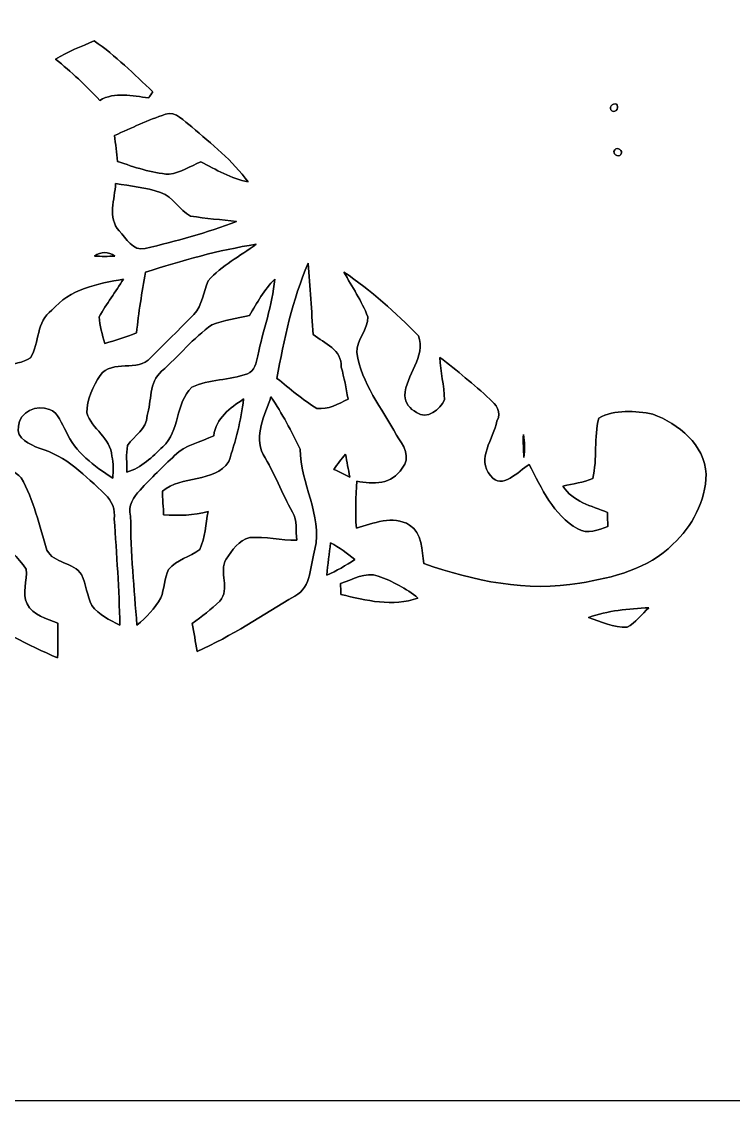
# Model space of a CAD drawing. Header units: centimetres. Extents: x -16.8 to 16.8, y -16.7 to 16.7.
# Drawn here: x -8.01 to 0.76, y -16.67 to -3.38 of the extents above; entities that cross this region are included whole.
import ezdxf

# ---------------------------------------------------------------- set-up
doc = ezdxf.new("R2010")
doc.units = ezdxf.units.CM
doc.header["$MEASUREMENT"] = 0
doc.layers.add('Layer 1', color=7, linetype='Continuous')

msp = doc.modelspace()

# ---------------------------------------------------------------- linework, layer by layer
at = {"layer": 'Layer 1', "color": 7}
for points, knots in [([(-16.77458, 16.66875), (-16.77458, 16.66875), (16.77458, 16.66875), (16.77458, 16.66875), (16.77458, 16.66875), (16.77458, 16.66875), (16.77458, -16.66875), (16.77458, -16.66875), (16.77458, -16.66875), (16.77458, -16.66875), (-16.77458, -16.66875), (-16.77458, -16.66875), (-16.77458, -16.66875), (-16.77458, -16.66875), (-16.77458, 16.66875), (-16.77458, 16.66875), (-16.77458, 16.66875), (-16.77458, 16.66875), (-16.77458, 16.66875), (-16.77458, 16.66875)], [0, 0, 0, 0, 0.16666667, 0.16666667, 0.16666667, 0.16666667, 0.33333333, 0.33333333, 0.33333333, 0.33333333, 0.5, 0.5, 0.5, 0.5, 0.66666667, 0.66666667, 0.66666667, 0.66666667, 1, 1, 1, 1]), ([(-7.58966, -3.84069), (-7.43691, -3.75356), (-7.27569, -3.68335), (-7.11271, -3.61774), (-7.11271, -3.61774), (-6.84989, -3.80012), (-6.62411, -4.02696), (-6.39128, -4.24533), (-6.39128, -4.24533), (-6.40433, -4.26367), (-6.43043, -4.30036), (-6.44349, -4.31871), (-6.44349, -4.31871), (-6.64563, -4.29578), (-6.85906, -4.24145), (-7.04638, -4.34975), (-7.04638, -4.34975), (-7.2136, -4.16525), (-7.39881, -3.99979), (-7.58966, -3.84069)], [0, 0, 0, 0, 0.16666667, 0.16666667, 0.16666667, 0.16666667, 0.33333333, 0.33333333, 0.33333333, 0.33333333, 0.5, 0.5, 0.5, 0.5, 0.66666667, 0.66666667, 0.66666667, 0.66666667, 1, 1, 1, 1]), ([(-0.71931, -4.39596), (-0.65793, -4.37303), (-0.64911, -4.4704), (-0.70379, -4.48169), (-0.70379, -4.48169), (-0.76482, -4.50533), (-0.77505, -4.40619), (-0.71931, -4.39596)], [0, 0, 0, 0, 0.33333333, 0.33333333, 0.33333333, 0.33333333, 1, 1, 1, 1]), ([(-6.23746, -4.52085), (-6.10553, -4.46793), (-6.01028, -4.61433), (-5.9115, -4.67536), (-5.9115, -4.67536), (-5.67161, -4.89126), (-5.40667, -5.08917), (-5.21829, -5.35552), (-5.21829, -5.35552), (-5.42819, -5.31354), (-5.61446, -5.20382), (-5.80214, -5.10716), (-5.80214, -5.10716), (-5.93055, -5.15973), (-6.0519, -5.24228), (-6.19125, -5.25992), (-6.19125, -5.25992), (-6.40997, -5.24863), (-6.61917, -5.17031), (-6.8259, -5.10328), (-6.8259, -5.10328), (-6.83824, -4.99639), (-6.852, -4.88738), (-6.86364, -4.78155), (-6.86364, -4.78155), (-6.65621, -4.69194), (-6.45195, -4.59281), (-6.23746, -4.52085)], [0, 0, 0, 0, 0.125, 0.125, 0.125, 0.125, 0.25, 0.25, 0.25, 0.25, 0.375, 0.375, 0.375, 0.375, 0.5, 0.5, 0.5, 0.5, 0.625, 0.625, 0.625, 0.625, 0.75, 0.75, 0.75, 0.75, 1, 1, 1, 1]), ([(-0.70485, -4.96076), (-0.67169, -4.91384), (-0.59161, -4.96923), (-0.629, -5.01579), (-0.629, -5.01579), (-0.66216, -5.06201), (-0.74119, -5.00662), (-0.70485, -4.96076)], [0, 0, 0, 0, 0.33333333, 0.33333333, 0.33333333, 0.33333333, 1, 1, 1, 1]), ([(-6.85094, -5.37598), (-6.66538, -5.40456), (-6.47488, -5.42255), (-6.29603, -5.48428), (-6.29603, -5.48428), (-6.14221, -5.5372), (-6.06707, -5.7023), (-5.92702, -5.77709), (-5.92702, -5.77709), (-5.73864, -5.80178), (-5.54955, -5.82295), (-5.36011, -5.84059), (-5.36011, -5.84059), (-5.72558, -5.98276), (-6.10729, -6.08259), (-6.48758, -6.17537), (-6.48758, -6.17537), (-6.63716, -6.21136), (-6.72183, -6.04732), (-6.80649, -5.95806), (-6.80649, -5.95806), (-6.95149, -5.79579), (-6.86153, -5.56754), (-6.85094, -5.37598)], [0, 0, 0, 0, 0.14285714, 0.14285714, 0.14285714, 0.14285714, 0.28571429, 0.28571429, 0.28571429, 0.28571429, 0.42857143, 0.42857143, 0.42857143, 0.42857143, 0.57142857, 0.57142857, 0.57142857, 0.57142857, 0.71428571, 0.71428571, 0.71428571, 0.71428571, 1, 1, 1, 1]), ([(-6.48229, -6.46748), (-6.03568, -6.32566), (-5.58271, -6.19337), (-5.11881, -6.12281), (-5.11881, -6.12281), (-5.31742, -6.27027), (-5.54673, -6.3814), (-5.70936, -6.5726), (-5.70936, -6.5726), (-5.7725, -6.70666), (-5.77885, -6.87529), (-5.88751, -6.98606), (-5.88751, -6.98606), (-6.05896, -7.1688), (-6.24558, -7.33672), (-6.41738, -7.51911), (-6.41738, -7.51911), (-6.58036, -7.70396), (-6.88799, -7.53498), (-7.0418, -7.73748), (-7.0418, -7.73748), (-7.13034, -7.87365), (-7.20196, -8.03346), (-7.20584, -8.1982), (-7.20584, -8.1982), (-7.14728, -8.39999), (-6.90704, -8.50724), (-6.89786, -8.73337), (-6.89786, -8.73337), (-6.87423, -8.82156), (-6.88199, -8.91399), (-6.88587, -9.0043), (-6.88587, -9.0043), (-7.11271, -8.85366), (-7.34907, -8.68645), (-7.4609, -8.42821), (-7.4609, -8.42821), (-7.51805, -8.33649), (-7.54839, -8.19467), (-7.66657, -8.15728), (-7.66657, -8.15728), (-7.8172, -8.08955), (-8.03804, -8.18762), (-8.0458, -8.36507), (-8.0458, -8.36507), (-8.08002, -8.51853), (-7.90399, -8.58908), (-7.79039, -8.63529), (-7.79039, -8.63529), (-7.46125, -8.72737), (-7.22136, -8.97819), (-6.98006, -9.20397), (-6.98006, -9.20397), (-6.8961, -9.27982), (-6.85236, -9.39059), (-6.86823, -9.50736), (-6.86823, -9.50736), (-6.83613, -9.94163), (-6.80755, -10.37696), (-6.79873, -10.81299), (-6.79873, -10.81299), (-6.92609, -10.75408), (-7.05838, -10.6867), (-7.14304, -10.57169), (-7.14304, -10.57169), (-7.20478, -10.4521), (-7.21043, -10.31205), (-7.27004, -10.1921), (-7.27004, -10.1921), (-7.36776, -10.03582), (-7.61189, -10.05699), (-7.69655, -9.89048), (-7.69655, -9.89048), (-7.78969, -9.58991), (-7.85671, -9.27276), (-8.01511, -8.99795), (-8.01511, -8.99795), (-8.1601, -8.84273), (-8.40246, -8.86178), (-8.59473, -8.82368), (-8.59473, -8.82368), (-8.63776, -9.00465), (-8.72208, -9.19515), (-8.70656, -9.37824), (-8.70656, -9.37824), (-8.47796, -9.64812), (-8.15481, -9.83051), (-7.95055, -10.12578), (-7.95055, -10.12578), (-7.93856, -10.26724), (-8.00488, -10.41612), (-7.94138, -10.55229), (-7.94138, -10.55229), (-7.87118, -10.69728), (-7.69938, -10.73221), (-7.56356, -10.78794), (-7.56356, -10.78794), (-7.56073, -10.93082), (-7.56109, -11.0744), (-7.56532, -11.21798), (-7.56532, -11.21798), (-7.93538, -11.0617), (-8.28252, -10.85779), (-8.64694, -10.69022), (-8.64694, -10.69022), (-8.79016, -10.61085), (-8.96373, -10.53183), (-9.01559, -10.36355), (-9.01559, -10.36355), (-9.07733, -10.15612), (-9.13977, -9.94728), (-9.18316, -9.73561), (-9.18316, -9.73561), (-9.22196, -9.55075), (-9.15846, -9.34614), (-9.24666, -9.17257), (-9.24666, -9.17257), (-9.30593, -9.05122), (-9.34755, -8.92104), (-9.37225, -8.7884), (-9.37225, -8.7884), (-9.2329, -8.80392), (-9.0932, -8.82156), (-8.95244, -8.8198), (-8.95244, -8.8198), (-8.86354, -8.78593), (-8.84767, -8.67728), (-8.80569, -8.60319), (-8.80569, -8.60319), (-8.95456, -8.53334), (-9.10378, -8.46314), (-9.25301, -8.39435), (-9.25301, -8.39435), (-9.12107, -8.23524), (-8.95033, -8.10472), (-8.87095, -7.90822), (-8.87095, -7.90822), (-8.94256, -7.8613), (-9.01453, -7.81509), (-9.08614, -7.76887), (-9.08614, -7.76887), (-9.32074, -7.94279), (-9.53347, -8.15305), (-9.79734, -8.28357), (-9.79734, -8.28357), (-10.04746, -8.25535), (-10.28912, -8.16998), (-10.53183, -8.10754), (-10.53183, -8.10754), (-10.43905, -7.9629), (-10.29159, -7.84437), (-10.25172, -7.67221), (-10.25172, -7.67221), (-10.22385, -7.59848), (-10.30393, -7.56497), (-10.35473, -7.53498), (-10.35473, -7.53498), (-10.49937, -7.46795), (-10.65989, -7.44714), (-10.81158, -7.40234), (-10.81158, -7.40234), (-10.7569, -7.33707), (-10.70434, -7.26405), (-10.62531, -7.2263), (-10.62531, -7.2263), (-10.48949, -7.22136), (-10.37167, -7.30532), (-10.24961, -7.35365), (-10.24961, -7.35365), (-9.6587, -7.61083), (-8.97819, -7.56849), (-8.37988, -7.35683), (-8.37988, -7.35683), (-8.32661, -7.44679), (-8.27405, -7.53674), (-8.22149, -7.62811), (-8.22149, -7.62811), (-8.11565, -7.59037), (-7.99218, -7.58578), (-7.89728, -7.52016), (-7.89728, -7.52016), (-7.78651, -7.33425), (-7.83061, -7.07072), (-7.63446, -6.93596), (-7.63446, -6.93596), (-7.41786, -6.6735), (-7.07178, -6.60964), (-6.75428, -6.55214), (-6.75428, -6.55214), (-6.85024, -6.70877), (-6.96383, -6.85412), (-7.05203, -7.01604), (-7.05203, -7.01604), (-7.04568, -7.12752), (-7.01534, -7.23653), (-6.98288, -7.34307), (-6.98288, -7.34307), (-6.85059, -7.30814), (-6.72006, -7.26581), (-6.59306, -7.21466), (-6.59306, -7.21466), (-6.56872, -6.96383), (-6.52674, -6.71477), (-6.48229, -6.46748)], [0, 0, 0, 0, 0.01923077, 0.01923077, 0.01923077, 0.01923077, 0.03846154, 0.03846154, 0.03846154, 0.03846154, 0.05769231, 0.05769231, 0.05769231, 0.05769231, 0.07692308, 0.07692308, 0.07692308, 0.07692308, 0.09615385, 0.09615385, 0.09615385, 0.09615385, 0.11538462, 0.11538462, 0.11538462, 0.11538462, 0.13461538, 0.13461538, 0.13461538, 0.13461538, 0.15384615, 0.15384615, 0.15384615, 0.15384615, 0.17307692, 0.17307692, 0.17307692, 0.17307692, 0.19230769, 0.19230769, 0.19230769, 0.19230769, 0.21153846, 0.21153846, 0.21153846, 0.21153846, 0.23076923, 0.23076923, 0.23076923, 0.23076923, 0.25, 0.25, 0.25, 0.25, 0.26923077, 0.26923077, 0.26923077, 0.26923077, 0.28846154, 0.28846154, 0.28846154, 0.28846154, 0.30769231, 0.30769231, 0.30769231, 0.30769231, 0.32692308, 0.32692308, 0.32692308, 0.32692308, 0.34615385, 0.34615385, 0.34615385, 0.34615385, 0.36538462, 0.36538462, 0.36538462, 0.36538462, 0.38461538, 0.38461538, 0.38461538, 0.38461538, 0.40384615, 0.40384615, 0.40384615, 0.40384615, 0.42307692, 0.42307692, 0.42307692, 0.42307692, 0.44230769, 0.44230769, 0.44230769, 0.44230769, 0.46153846, 0.46153846, 0.46153846, 0.46153846, 0.48076923, 0.48076923, 0.48076923, 0.48076923, 0.5, 0.5, 0.5, 0.5, 0.51923077, 0.51923077, 0.51923077, 0.51923077, 0.53846154, 0.53846154, 0.53846154, 0.53846154, 0.55769231, 0.55769231, 0.55769231, 0.55769231, 0.57692308, 0.57692308, 0.57692308, 0.57692308, 0.59615385, 0.59615385, 0.59615385, 0.59615385, 0.61538462, 0.61538462, 0.61538462, 0.61538462, 0.63461538, 0.63461538, 0.63461538, 0.63461538, 0.65384615, 0.65384615, 0.65384615, 0.65384615, 0.67307692, 0.67307692, 0.67307692, 0.67307692, 0.69230769, 0.69230769, 0.69230769, 0.69230769, 0.71153846, 0.71153846, 0.71153846, 0.71153846, 0.73076923, 0.73076923, 0.73076923, 0.73076923, 0.75, 0.75, 0.75, 0.75, 0.76923077, 0.76923077, 0.76923077, 0.76923077, 0.78846154, 0.78846154, 0.78846154, 0.78846154, 0.80769231, 0.80769231, 0.80769231, 0.80769231, 0.82692308, 0.82692308, 0.82692308, 0.82692308, 0.84615385, 0.84615385, 0.84615385, 0.84615385, 0.86538462, 0.86538462, 0.86538462, 0.86538462, 0.88461538, 0.88461538, 0.88461538, 0.88461538, 0.90384615, 0.90384615, 0.90384615, 0.90384615, 0.92307692, 0.92307692, 0.92307692, 0.92307692, 0.94230769, 0.94230769, 0.94230769, 0.94230769, 0.96153846, 0.96153846, 0.96153846, 0.96153846, 1, 1, 1, 1]), ([(-7.11094, -6.26957), (-7.03192, -6.20889), (-6.93808, -6.20889), (-6.85906, -6.26957), (-6.85906, -6.26957), (-6.94302, -6.27239), (-7.02698, -6.27239), (-7.11094, -6.26957)], [0, 0, 0, 0, 0.33333333, 0.33333333, 0.33333333, 0.33333333, 1, 1, 1, 1]), ([(-4.8641, -7.77416), (-4.77732, -7.29262), (-4.67289, -6.80755), (-4.47922, -6.35635), (-4.47922, -6.35635), (-4.45558, -6.6488), (-4.43689, -6.94161), (-4.41854, -7.23477), (-4.41854, -7.23477), (-4.27567, -7.34483), (-4.06506, -7.41892), (-4.07106, -7.63588), (-4.07106, -7.63588), (-4.03543, -7.7657), (-4.01285, -7.89623), (-3.98815, -8.02887), (-3.98815, -8.02887), (-4.1088, -8.08743), (-4.23016, -8.16469), (-4.37233, -8.14423), (-4.37233, -8.14423), (-4.54801, -8.03769), (-4.70359, -7.90187), (-4.8641, -7.77416)], [0, 0, 0, 0, 0.14285714, 0.14285714, 0.14285714, 0.14285714, 0.28571429, 0.28571429, 0.28571429, 0.28571429, 0.42857143, 0.42857143, 0.42857143, 0.42857143, 0.57142857, 0.57142857, 0.57142857, 0.57142857, 0.71428571, 0.71428571, 0.71428571, 0.71428571, 1, 1, 1, 1]), ([(-4.0386, -6.46465), (-3.70523, -6.69114), (-3.40431, -6.96383), (-3.12103, -7.24888), (-3.12103, -7.24888), (-3.02648, -7.50923), (-3.27836, -7.72971), (-3.29001, -7.98689), (-3.29001, -7.98689), (-3.28648, -8.0772), (-3.22404, -8.15164), (-3.14678, -8.19291), (-3.14678, -8.19291), (-3.01766, -8.28992), (-2.85574, -8.15693), (-2.8007, -8.03875), (-2.8007, -8.03875), (-2.79929, -7.86412), (-2.85574, -7.69232), (-2.85679, -7.51699), (-2.85679, -7.51699), (-2.64407, -7.67715), (-2.44122, -7.85107), (-2.24296, -8.02957), (-2.24296, -8.02957), (-2.17135, -8.09872), (-2.08774, -8.18233), (-2.15406, -8.30016), (-2.15406, -8.30016), (-2.19498, -8.515), (-2.41194, -8.76864), (-2.23449, -8.9722), (-2.23449, -8.9722), (-2.0888, -9.1627), (-1.89442, -8.91399), (-1.75754, -8.83497), (-1.75754, -8.83497), (-1.60373, -9.12883), (-1.46262, -9.45762), (-1.15923, -9.62766), (-1.15923, -9.62766), (-1.03999, -9.69892), (-0.90558, -9.64248), (-0.78811, -9.59803), (-0.78811, -9.59803), (-0.79022, -9.54123), (-0.79234, -9.48443), (-0.7941, -9.42799), (-0.7941, -9.42799), (-0.98989, -9.34156), (-1.22167, -9.29816), (-1.34197, -9.10167), (-1.34197, -9.10167), (-1.21955, -9.07097), (-1.09044, -9.05933), (-0.97367, -9.00818), (-0.97367, -9.00818), (-0.91722, -8.76547), (-0.96238, -8.49771), (-0.89994, -8.26382), (-0.89994, -8.26382), (-0.70485, -8.15269), (-0.44838, -8.17668), (-0.23566, -8.21337), (-0.23566, -8.21337), (0.08326, -8.3379), (0.40323, -8.58696), (0.42192, -8.95597), (0.42192, -8.95597), (0.41381, -9.28229), (0.25259, -9.60155), (0.01094, -9.81851), (0.01094, -9.81851), (-0.28893, -10.12225), (-0.72672, -10.22914), (-1.13453, -10.29688), (-1.13453, -10.29688), (-1.78259, -10.41047), (-2.44263, -10.27007), (-3.05435, -10.05487), (-3.05435, -10.05487), (-3.08222, -9.89471), (-3.07093, -9.67881), (-3.23215, -9.58144), (-3.23215, -9.58144), (-3.43323, -9.45268), (-3.67947, -9.56204), (-3.88585, -9.62025), (-3.88585, -9.62025), (-3.90102, -9.42658), (-3.89149, -9.23219), (-3.88056, -9.03887), (-3.88056, -9.03887), (-3.68194, -9.0865), (-3.44558, -9.07838), (-3.32352, -8.88259), (-3.32352, -8.88259), (-3.20252, -8.75559), (-3.31223, -8.58767), (-3.39161, -8.47408), (-3.39161, -8.47408), (-3.56799, -8.14282), (-3.82411, -7.83731), (-3.88056, -7.45561), (-3.88056, -7.45561), (-3.88161, -7.29756), (-3.74086, -7.17268), (-3.74438, -7.01534), (-3.74438, -7.01534), (-3.82094, -6.82096), (-3.93982, -6.6481), (-4.0386, -6.46465)], [0, 0, 0, 0, 0.03448276, 0.03448276, 0.03448276, 0.03448276, 0.06896552, 0.06896552, 0.06896552, 0.06896552, 0.10344828, 0.10344828, 0.10344828, 0.10344828, 0.13793103, 0.13793103, 0.13793103, 0.13793103, 0.17241379, 0.17241379, 0.17241379, 0.17241379, 0.20689655, 0.20689655, 0.20689655, 0.20689655, 0.24137931, 0.24137931, 0.24137931, 0.24137931, 0.27586207, 0.27586207, 0.27586207, 0.27586207, 0.31034483, 0.31034483, 0.31034483, 0.31034483, 0.34482759, 0.34482759, 0.34482759, 0.34482759, 0.37931034, 0.37931034, 0.37931034, 0.37931034, 0.4137931, 0.4137931, 0.4137931, 0.4137931, 0.44827586, 0.44827586, 0.44827586, 0.44827586, 0.48275862, 0.48275862, 0.48275862, 0.48275862, 0.51724138, 0.51724138, 0.51724138, 0.51724138, 0.55172414, 0.55172414, 0.55172414, 0.55172414, 0.5862069, 0.5862069, 0.5862069, 0.5862069, 0.62068966, 0.62068966, 0.62068966, 0.62068966, 0.65517241, 0.65517241, 0.65517241, 0.65517241, 0.68965517, 0.68965517, 0.68965517, 0.68965517, 0.72413793, 0.72413793, 0.72413793, 0.72413793, 0.75862069, 0.75862069, 0.75862069, 0.75862069, 0.79310345, 0.79310345, 0.79310345, 0.79310345, 0.82758621, 0.82758621, 0.82758621, 0.82758621, 0.86206897, 0.86206897, 0.86206897, 0.86206897, 0.89655172, 0.89655172, 0.89655172, 0.89655172, 0.93103448, 0.93103448, 0.93103448, 0.93103448, 1, 1, 1, 1]), ([(-5.20277, -6.99946), (-5.10858, -6.84389), (-5.02144, -6.68091), (-4.89091, -6.55179), (-4.89091, -6.55179), (-4.91631, -6.87529), (-5.03802, -7.18009), (-5.09905, -7.49723), (-5.09905, -7.49723), (-5.12269, -7.57731), (-5.13574, -7.68597), (-5.22676, -7.71772), (-5.22676, -7.71772), (-5.44689, -7.80274), (-5.70018, -7.77804), (-5.91291, -7.88353), (-5.91291, -7.88353), (-6.11893, -8.08214), (-6.05508, -8.4261), (-6.27027, -8.61624), (-6.27027, -8.61624), (-6.39798, -8.7436), (-6.53309, -8.87624), (-6.71089, -8.9281), (-6.71089, -8.9281), (-6.71054, -8.81768), (-6.72536, -8.70867), (-6.70278, -8.60178), (-6.70278, -8.60178), (-6.62376, -8.4769), (-6.46183, -8.40281), (-6.46324, -8.23383), (-6.46324, -8.23383), (-6.40433, -8.05462), (-6.44313, -7.82108), (-6.28438, -7.68738), (-6.28438, -7.68738), (-6.07519, -7.49864), (-5.89315, -7.27922), (-5.6642, -7.11341), (-5.6642, -7.11341), (-5.51568, -7.05838), (-5.35728, -7.03509), (-5.20277, -6.99946)], [0, 0, 0, 0, 0.08333333, 0.08333333, 0.08333333, 0.08333333, 0.16666667, 0.16666667, 0.16666667, 0.16666667, 0.25, 0.25, 0.25, 0.25, 0.33333333, 0.33333333, 0.33333333, 0.33333333, 0.41666667, 0.41666667, 0.41666667, 0.41666667, 0.5, 0.5, 0.5, 0.5, 0.58333333, 0.58333333, 0.58333333, 0.58333333, 0.66666667, 0.66666667, 0.66666667, 0.66666667, 0.75, 0.75, 0.75, 0.75, 0.83333333, 0.83333333, 0.83333333, 0.83333333, 1, 1, 1, 1]), ([(-5.64303, -8.48078), (-5.61622, -8.26347), (-5.4416, -8.13999), (-5.27509, -8.02852), (-5.27509, -8.02852), (-5.30331, -8.29204), (-5.37563, -8.54922), (-5.45606, -8.80039), (-5.45606, -8.80039), (-5.64127, -9.07239), (-6.03779, -8.95844), (-6.27486, -9.16552), (-6.27486, -9.16552), (-6.27098, -9.23784), (-6.26322, -9.38213), (-6.25934, -9.45409), (-6.25934, -9.45409), (-6.07554, -9.46573), (-5.88963, -9.46609), (-5.71112, -9.41493), (-5.71112, -9.41493), (-5.74075, -9.56945), (-5.74534, -9.73702), (-5.81413, -9.88166), (-5.81413, -9.88166), (-5.93372, -9.97656), (-6.09847, -10.00689), (-6.19972, -10.12719), (-6.19972, -10.12719), (-6.25016, -10.23761), (-6.24981, -10.36461), (-6.2932, -10.47821), (-6.2932, -10.47821), (-6.3687, -10.60697), (-6.47136, -10.72021), (-6.58742, -10.81405), (-6.58742, -10.81405), (-6.6234, -10.36708), (-6.66468, -9.91976), (-6.66574, -9.47138), (-6.66574, -9.47138), (-6.70384, -9.34261), (-6.6294, -9.23572), (-6.55003, -9.14964), (-6.55003, -9.14964), (-6.41279, -9.00359), (-6.27098, -8.86213), (-6.12458, -8.72561), (-6.12458, -8.72561), (-5.99475, -8.59402), (-5.80425, -8.5598), (-5.64303, -8.48078)], [0, 0, 0, 0, 0.07142857, 0.07142857, 0.07142857, 0.07142857, 0.14285714, 0.14285714, 0.14285714, 0.14285714, 0.21428571, 0.21428571, 0.21428571, 0.21428571, 0.28571429, 0.28571429, 0.28571429, 0.28571429, 0.35714286, 0.35714286, 0.35714286, 0.35714286, 0.42857143, 0.42857143, 0.42857143, 0.42857143, 0.5, 0.5, 0.5, 0.5, 0.57142857, 0.57142857, 0.57142857, 0.57142857, 0.64285714, 0.64285714, 0.64285714, 0.64285714, 0.71428571, 0.71428571, 0.71428571, 0.71428571, 0.78571429, 0.78571429, 0.78571429, 0.78571429, 0.85714286, 0.85714286, 0.85714286, 0.85714286, 1, 1, 1, 1]), ([(-4.93748, -8.00382), (-4.79743, -8.20596), (-4.68665, -8.42821), (-4.57941, -8.64799), (-4.57941, -8.64799), (-4.57518, -9.06674), (-4.30459, -9.45727), (-4.39561, -9.87813), (-4.39561, -9.87813), (-4.45841, -10.0711), (-4.43265, -10.34768), (-4.64256, -10.45527), (-4.64256, -10.45527), (-5.03696, -10.69234), (-5.42361, -10.95022), (-5.84553, -11.13684), (-5.84553, -11.13684), (-5.86705, -11.02007), (-5.88645, -10.90789), (-5.90656, -10.79253), (-5.90656, -10.79253), (-5.79049, -10.70504), (-5.66984, -10.62214), (-5.5686, -10.51736), (-5.5686, -10.51736), (-5.43031, -10.36955), (-5.58906, -10.16), (-5.48852, -10.0016), (-5.48852, -10.0016), (-5.42008, -9.88977), (-5.33118, -9.76912), (-5.19853, -9.7342), (-5.19853, -9.7342), (-5.00556, -9.72326), (-4.81401, -9.77018), (-4.62068, -9.76701), (-4.62068, -9.76701), (-4.63374, -9.65129), (-4.60975, -9.525), (-4.6736, -9.42234), (-4.6736, -9.42234), (-4.80236, -9.18916), (-4.89409, -8.93727), (-5.0352, -8.71149), (-5.0352, -8.71149), (-5.15091, -8.47725), (-5.01227, -8.22784), (-4.93748, -8.00382)], [0, 0, 0, 0, 0.07692308, 0.07692308, 0.07692308, 0.07692308, 0.15384615, 0.15384615, 0.15384615, 0.15384615, 0.23076923, 0.23076923, 0.23076923, 0.23076923, 0.30769231, 0.30769231, 0.30769231, 0.30769231, 0.38461538, 0.38461538, 0.38461538, 0.38461538, 0.46153846, 0.46153846, 0.46153846, 0.46153846, 0.53846154, 0.53846154, 0.53846154, 0.53846154, 0.61538462, 0.61538462, 0.61538462, 0.61538462, 0.69230769, 0.69230769, 0.69230769, 0.69230769, 0.76923077, 0.76923077, 0.76923077, 0.76923077, 0.84615385, 0.84615385, 0.84615385, 0.84615385, 1, 1, 1, 1]), ([(-1.82915, -8.46737), (-1.81398, -8.56015), (-1.8101, -8.65505), (-1.8228, -8.74889), (-1.8228, -8.74889), (-1.82986, -8.65505), (-1.83198, -8.56121), (-1.82915, -8.46737)], [0, 0, 0, 0, 0.33333333, 0.33333333, 0.33333333, 0.33333333, 1, 1, 1, 1]), ([(-4.16489, -8.89494), (-4.11868, -8.83109), (-4.07035, -8.76864), (-4.01955, -8.70832), (-4.01955, -8.70832), (-4.00156, -8.80145), (-3.98463, -8.89529), (-3.96804, -8.98948), (-3.96804, -8.98948), (-4.03401, -8.95844), (-4.09963, -8.92669), (-4.16489, -8.89494)], [0, 0, 0, 0, 0.25, 0.25, 0.25, 0.25, 0.5, 0.5, 0.5, 0.5, 1, 1, 1, 1]), ([(-4.20299, -9.79981), (-4.09751, -9.85802), (-3.99979, -9.92964), (-3.90525, -10.00478), (-3.90525, -10.00478), (-4.01426, -10.08027), (-4.12926, -10.14659), (-4.25097, -10.19951), (-4.25097, -10.19951), (-4.23792, -10.06616), (-4.22099, -9.9314), (-4.20299, -9.79981)], [0, 0, 0, 0, 0.25, 0.25, 0.25, 0.25, 0.5, 0.5, 0.5, 0.5, 1, 1, 1, 1]), ([(-4.08023, -10.30041), (-3.93206, -10.25807), (-3.77543, -10.14906), (-3.61633, -10.21045), (-3.61633, -10.21045), (-3.43958, -10.27112), (-3.27343, -10.3632), (-3.12738, -10.47997), (-3.12738, -10.47997), (-3.43676, -10.59498), (-3.7659, -10.50713), (-4.07564, -10.43799), (-4.07564, -10.43799), (-4.0767, -10.40377), (-4.07917, -10.33498), (-4.08023, -10.30041)], [0, 0, 0, 0, 0.2, 0.2, 0.2, 0.2, 0.4, 0.4, 0.4, 0.4, 0.6, 0.6, 0.6, 0.6, 1, 1, 1, 1]), ([(-1.02764, -10.72021), (-0.78916, -10.63378), (-0.53375, -10.61297), (-0.28258, -10.59956), (-0.28258, -10.59956), (-0.37183, -10.67929), (-0.44379, -10.78547), (-0.5521, -10.84086), (-0.5521, -10.84086), (-0.7172, -10.84333), (-0.87454, -10.77454), (-1.02764, -10.72021)], [0, 0, 0, 0, 0.25, 0.25, 0.25, 0.25, 0.5, 0.5, 0.5, 0.5, 1, 1, 1, 1])]:
    msp.add_open_spline(points, degree=3, knots=knots, dxfattribs=at)
at = {"layer": 'Layer 1', "color": 253}
for points, knots in [([(-7.58966, -3.84069), (-7.39881, -3.99979), (-7.2136, -4.16525), (-7.04638, -4.34975), (-7.04638, -4.34975), (-6.85906, -4.24145), (-6.64563, -4.29578), (-6.44349, -4.31871), (-6.44349, -4.31871), (-6.43043, -4.30036), (-6.40433, -4.26367), (-6.39128, -4.24533), (-6.39128, -4.24533), (-6.62411, -4.02696), (-6.84989, -3.80012), (-7.11271, -3.61774), (-7.11271, -3.61774), (-7.27569, -3.68335), (-7.43691, -3.75356), (-7.58966, -3.84069), (-7.58966, -3.84069), (-7.58966, -3.84069), (-7.58966, -3.84069), (-7.58966, -3.84069)], [0, 0, 0, 0, 0.14285714, 0.14285714, 0.14285714, 0.14285714, 0.28571429, 0.28571429, 0.28571429, 0.28571429, 0.42857143, 0.42857143, 0.42857143, 0.42857143, 0.57142857, 0.57142857, 0.57142857, 0.57142857, 0.71428571, 0.71428571, 0.71428571, 0.71428571, 1, 1, 1, 1]), ([(-0.71931, -4.39596), (-0.77505, -4.40619), (-0.76482, -4.50533), (-0.70379, -4.48169), (-0.70379, -4.48169), (-0.64911, -4.4704), (-0.65793, -4.37303), (-0.71931, -4.39596), (-0.71931, -4.39596), (-0.71931, -4.39596), (-0.71931, -4.39596), (-0.71931, -4.39596)], [0, 0, 0, 0, 0.25, 0.25, 0.25, 0.25, 0.5, 0.5, 0.5, 0.5, 1, 1, 1, 1]), ([(-6.23746, -4.52085), (-6.45195, -4.59281), (-6.65621, -4.69194), (-6.86364, -4.78155), (-6.86364, -4.78155), (-6.852, -4.88738), (-6.83824, -4.99639), (-6.8259, -5.10328), (-6.8259, -5.10328), (-6.61917, -5.17031), (-6.40997, -5.24863), (-6.19125, -5.25992), (-6.19125, -5.25992), (-6.0519, -5.24228), (-5.93055, -5.15973), (-5.80214, -5.10716), (-5.80214, -5.10716), (-5.61446, -5.20382), (-5.42819, -5.31354), (-5.21829, -5.35552), (-5.21829, -5.35552), (-5.40667, -5.08917), (-5.67161, -4.89126), (-5.9115, -4.67536), (-5.9115, -4.67536), (-6.01028, -4.61433), (-6.10553, -4.46793), (-6.23746, -4.52085), (-6.23746, -4.52085), (-6.23746, -4.52085), (-6.23746, -4.52085), (-6.23746, -4.52085)], [0, 0, 0, 0, 0.11111111, 0.11111111, 0.11111111, 0.11111111, 0.22222222, 0.22222222, 0.22222222, 0.22222222, 0.33333333, 0.33333333, 0.33333333, 0.33333333, 0.44444444, 0.44444444, 0.44444444, 0.44444444, 0.55555556, 0.55555556, 0.55555556, 0.55555556, 0.66666667, 0.66666667, 0.66666667, 0.66666667, 0.77777778, 0.77777778, 0.77777778, 0.77777778, 1, 1, 1, 1]), ([(-0.70485, -4.96076), (-0.74119, -5.00662), (-0.66216, -5.06201), (-0.629, -5.01579), (-0.629, -5.01579), (-0.59161, -4.96923), (-0.67169, -4.91384), (-0.70485, -4.96076), (-0.70485, -4.96076), (-0.70485, -4.96076), (-0.70485, -4.96076), (-0.70485, -4.96076)], [0, 0, 0, 0, 0.25, 0.25, 0.25, 0.25, 0.5, 0.5, 0.5, 0.5, 1, 1, 1, 1]), ([(-6.85094, -5.37598), (-6.86153, -5.56754), (-6.95149, -5.79579), (-6.80649, -5.95806), (-6.80649, -5.95806), (-6.72183, -6.04732), (-6.63716, -6.21136), (-6.48758, -6.17537), (-6.48758, -6.17537), (-6.10729, -6.08259), (-5.72558, -5.98276), (-5.36011, -5.84059), (-5.36011, -5.84059), (-5.54955, -5.82295), (-5.73864, -5.80178), (-5.92702, -5.77709), (-5.92702, -5.77709), (-6.06707, -5.7023), (-6.14221, -5.5372), (-6.29603, -5.48428), (-6.29603, -5.48428), (-6.47488, -5.42255), (-6.66538, -5.40456), (-6.85094, -5.37598), (-6.85094, -5.37598), (-6.85094, -5.37598), (-6.85094, -5.37598), (-6.85094, -5.37598)], [0, 0, 0, 0, 0.125, 0.125, 0.125, 0.125, 0.25, 0.25, 0.25, 0.25, 0.375, 0.375, 0.375, 0.375, 0.5, 0.5, 0.5, 0.5, 0.625, 0.625, 0.625, 0.625, 0.75, 0.75, 0.75, 0.75, 1, 1, 1, 1]), ([(-6.48229, -6.46748), (-6.52674, -6.71477), (-6.56872, -6.96383), (-6.59306, -7.21466), (-6.59306, -7.21466), (-6.72006, -7.26581), (-6.85059, -7.30814), (-6.98288, -7.34307), (-6.98288, -7.34307), (-7.01534, -7.23653), (-7.04568, -7.12752), (-7.05203, -7.01604), (-7.05203, -7.01604), (-6.96383, -6.85412), (-6.85024, -6.70877), (-6.75428, -6.55214), (-6.75428, -6.55214), (-7.07178, -6.60964), (-7.41786, -6.6735), (-7.63446, -6.93596), (-7.63446, -6.93596), (-7.83061, -7.07072), (-7.78651, -7.33425), (-7.89728, -7.52016), (-7.89728, -7.52016), (-7.99218, -7.58578), (-8.11565, -7.59037), (-8.22149, -7.62811), (-8.22149, -7.62811), (-8.27405, -7.53674), (-8.32661, -7.44679), (-8.37988, -7.35683), (-8.37988, -7.35683), (-8.97819, -7.56849), (-9.6587, -7.61083), (-10.24961, -7.35365), (-10.24961, -7.35365), (-10.37167, -7.30532), (-10.48949, -7.22136), (-10.62531, -7.2263), (-10.62531, -7.2263), (-10.70434, -7.26405), (-10.7569, -7.33707), (-10.81158, -7.40234), (-10.81158, -7.40234), (-10.65989, -7.44714), (-10.49937, -7.46795), (-10.35473, -7.53498), (-10.35473, -7.53498), (-10.30393, -7.56497), (-10.22385, -7.59848), (-10.25172, -7.67221), (-10.25172, -7.67221), (-10.29159, -7.84437), (-10.43905, -7.9629), (-10.53183, -8.10754), (-10.53183, -8.10754), (-10.28912, -8.16998), (-10.04746, -8.25535), (-9.79734, -8.28357), (-9.79734, -8.28357), (-9.53347, -8.15305), (-9.32074, -7.94279), (-9.08614, -7.76887), (-9.08614, -7.76887), (-9.01453, -7.81509), (-8.94256, -7.8613), (-8.87095, -7.90822), (-8.87095, -7.90822), (-8.95033, -8.10472), (-9.12107, -8.23524), (-9.25301, -8.39435), (-9.25301, -8.39435), (-9.10378, -8.46314), (-8.95456, -8.53334), (-8.80569, -8.60319), (-8.80569, -8.60319), (-8.84767, -8.67728), (-8.86354, -8.78593), (-8.95244, -8.8198), (-8.95244, -8.8198), (-9.0932, -8.82156), (-9.2329, -8.80392), (-9.37225, -8.7884), (-9.37225, -8.7884), (-9.34755, -8.92104), (-9.30593, -9.05122), (-9.24666, -9.17257), (-9.24666, -9.17257), (-9.15846, -9.34614), (-9.22196, -9.55075), (-9.18316, -9.73561), (-9.18316, -9.73561), (-9.13977, -9.94728), (-9.07733, -10.15612), (-9.01559, -10.36355), (-9.01559, -10.36355), (-8.96373, -10.53183), (-8.79016, -10.61085), (-8.64694, -10.69022), (-8.64694, -10.69022), (-8.28252, -10.85779), (-7.93538, -11.0617), (-7.56532, -11.21798), (-7.56532, -11.21798), (-7.56109, -11.0744), (-7.56073, -10.93082), (-7.56356, -10.78794), (-7.56356, -10.78794), (-7.69938, -10.73221), (-7.87118, -10.69728), (-7.94138, -10.55229), (-7.94138, -10.55229), (-8.00488, -10.41612), (-7.93856, -10.26724), (-7.95055, -10.12578), (-7.95055, -10.12578), (-8.15481, -9.83051), (-8.47796, -9.64812), (-8.70656, -9.37824), (-8.70656, -9.37824), (-8.72208, -9.19515), (-8.63776, -9.00465), (-8.59473, -8.82368), (-8.59473, -8.82368), (-8.40246, -8.86178), (-8.1601, -8.84273), (-8.01511, -8.99795), (-8.01511, -8.99795), (-7.85671, -9.27276), (-7.78969, -9.58991), (-7.69655, -9.89048), (-7.69655, -9.89048), (-7.61189, -10.05699), (-7.36776, -10.03582), (-7.27004, -10.1921), (-7.27004, -10.1921), (-7.21043, -10.31205), (-7.20478, -10.4521), (-7.14304, -10.57169), (-7.14304, -10.57169), (-7.05838, -10.6867), (-6.92609, -10.75408), (-6.79873, -10.81299), (-6.79873, -10.81299), (-6.80755, -10.37696), (-6.83613, -9.94163), (-6.86823, -9.50736), (-6.86823, -9.50736), (-6.85236, -9.39059), (-6.8961, -9.27982), (-6.98006, -9.20397), (-6.98006, -9.20397), (-7.22136, -8.97819), (-7.46125, -8.72737), (-7.79039, -8.63529), (-7.79039, -8.63529), (-7.90399, -8.58908), (-8.08002, -8.51853), (-8.0458, -8.36507), (-8.0458, -8.36507), (-8.03804, -8.18762), (-7.8172, -8.08955), (-7.66657, -8.15728), (-7.66657, -8.15728), (-7.54839, -8.19467), (-7.51805, -8.33649), (-7.4609, -8.42821), (-7.4609, -8.42821), (-7.34907, -8.68645), (-7.11271, -8.85366), (-6.88587, -9.0043), (-6.88587, -9.0043), (-6.88199, -8.91399), (-6.87423, -8.82156), (-6.89786, -8.73337), (-6.89786, -8.73337), (-6.90704, -8.50724), (-7.14728, -8.39999), (-7.20584, -8.1982), (-7.20584, -8.1982), (-7.20196, -8.03346), (-7.13034, -7.87365), (-7.0418, -7.73748), (-7.0418, -7.73748), (-6.88799, -7.53498), (-6.58036, -7.70396), (-6.41738, -7.51911), (-6.41738, -7.51911), (-6.24558, -7.33672), (-6.05896, -7.1688), (-5.88751, -6.98606), (-5.88751, -6.98606), (-5.77885, -6.87529), (-5.7725, -6.70666), (-5.70936, -6.5726), (-5.70936, -6.5726), (-5.54673, -6.3814), (-5.31742, -6.27027), (-5.11881, -6.12281), (-5.11881, -6.12281), (-5.58271, -6.19337), (-6.03568, -6.32566), (-6.48229, -6.46748), (-6.48229, -6.46748), (-6.48229, -6.46748), (-6.48229, -6.46748), (-6.48229, -6.46748)], [0, 0, 0, 0, 0.01886792, 0.01886792, 0.01886792, 0.01886792, 0.03773585, 0.03773585, 0.03773585, 0.03773585, 0.05660377, 0.05660377, 0.05660377, 0.05660377, 0.0754717, 0.0754717, 0.0754717, 0.0754717, 0.09433962, 0.09433962, 0.09433962, 0.09433962, 0.11320755, 0.11320755, 0.11320755, 0.11320755, 0.13207547, 0.13207547, 0.13207547, 0.13207547, 0.1509434, 0.1509434, 0.1509434, 0.1509434, 0.16981132, 0.16981132, 0.16981132, 0.16981132, 0.18867925, 0.18867925, 0.18867925, 0.18867925, 0.20754717, 0.20754717, 0.20754717, 0.20754717, 0.22641509, 0.22641509, 0.22641509, 0.22641509, 0.24528302, 0.24528302, 0.24528302, 0.24528302, 0.26415094, 0.26415094, 0.26415094, 0.26415094, 0.28301887, 0.28301887, 0.28301887, 0.28301887, 0.30188679, 0.30188679, 0.30188679, 0.30188679, 0.32075472, 0.32075472, 0.32075472, 0.32075472, 0.33962264, 0.33962264, 0.33962264, 0.33962264, 0.35849057, 0.35849057, 0.35849057, 0.35849057, 0.37735849, 0.37735849, 0.37735849, 0.37735849, 0.39622642, 0.39622642, 0.39622642, 0.39622642, 0.41509434, 0.41509434, 0.41509434, 0.41509434, 0.43396226, 0.43396226, 0.43396226, 0.43396226, 0.45283019, 0.45283019, 0.45283019, 0.45283019, 0.47169811, 0.47169811, 0.47169811, 0.47169811, 0.49056604, 0.49056604, 0.49056604, 0.49056604, 0.50943396, 0.50943396, 0.50943396, 0.50943396, 0.52830189, 0.52830189, 0.52830189, 0.52830189, 0.54716981, 0.54716981, 0.54716981, 0.54716981, 0.56603774, 0.56603774, 0.56603774, 0.56603774, 0.58490566, 0.58490566, 0.58490566, 0.58490566, 0.60377358, 0.60377358, 0.60377358, 0.60377358, 0.62264151, 0.62264151, 0.62264151, 0.62264151, 0.64150943, 0.64150943, 0.64150943, 0.64150943, 0.66037736, 0.66037736, 0.66037736, 0.66037736, 0.67924528, 0.67924528, 0.67924528, 0.67924528, 0.69811321, 0.69811321, 0.69811321, 0.69811321, 0.71698113, 0.71698113, 0.71698113, 0.71698113, 0.73584906, 0.73584906, 0.73584906, 0.73584906, 0.75471698, 0.75471698, 0.75471698, 0.75471698, 0.77358491, 0.77358491, 0.77358491, 0.77358491, 0.79245283, 0.79245283, 0.79245283, 0.79245283, 0.81132075, 0.81132075, 0.81132075, 0.81132075, 0.83018868, 0.83018868, 0.83018868, 0.83018868, 0.8490566, 0.8490566, 0.8490566, 0.8490566, 0.86792453, 0.86792453, 0.86792453, 0.86792453, 0.88679245, 0.88679245, 0.88679245, 0.88679245, 0.90566038, 0.90566038, 0.90566038, 0.90566038, 0.9245283, 0.9245283, 0.9245283, 0.9245283, 0.94339623, 0.94339623, 0.94339623, 0.94339623, 0.96226415, 0.96226415, 0.96226415, 0.96226415, 1, 1, 1, 1]), ([(-7.11094, -6.26957), (-7.02698, -6.27239), (-6.94302, -6.27239), (-6.85906, -6.26957), (-6.85906, -6.26957), (-6.93808, -6.20889), (-7.03192, -6.20889), (-7.11094, -6.26957), (-7.11094, -6.26957), (-7.11094, -6.26957), (-7.11094, -6.26957), (-7.11094, -6.26957)], [0, 0, 0, 0, 0.25, 0.25, 0.25, 0.25, 0.5, 0.5, 0.5, 0.5, 1, 1, 1, 1]), ([(-4.8641, -7.77416), (-4.70359, -7.90187), (-4.54801, -8.03769), (-4.37233, -8.14423), (-4.37233, -8.14423), (-4.23016, -8.16469), (-4.1088, -8.08743), (-3.98815, -8.02887), (-3.98815, -8.02887), (-4.01285, -7.89623), (-4.03543, -7.7657), (-4.07106, -7.63588), (-4.07106, -7.63588), (-4.06506, -7.41892), (-4.27567, -7.34483), (-4.41854, -7.23477), (-4.41854, -7.23477), (-4.43689, -6.94161), (-4.45558, -6.6488), (-4.47922, -6.35635), (-4.47922, -6.35635), (-4.67289, -6.80755), (-4.77732, -7.29262), (-4.8641, -7.77416), (-4.8641, -7.77416), (-4.8641, -7.77416), (-4.8641, -7.77416), (-4.8641, -7.77416)], [0, 0, 0, 0, 0.125, 0.125, 0.125, 0.125, 0.25, 0.25, 0.25, 0.25, 0.375, 0.375, 0.375, 0.375, 0.5, 0.5, 0.5, 0.5, 0.625, 0.625, 0.625, 0.625, 0.75, 0.75, 0.75, 0.75, 1, 1, 1, 1]), ([(-4.0386, -6.46465), (-3.93982, -6.6481), (-3.82094, -6.82096), (-3.74438, -7.01534), (-3.74438, -7.01534), (-3.74086, -7.17268), (-3.88161, -7.29756), (-3.88056, -7.45561), (-3.88056, -7.45561), (-3.82411, -7.83731), (-3.56799, -8.14282), (-3.39161, -8.47408), (-3.39161, -8.47408), (-3.31223, -8.58767), (-3.20252, -8.75559), (-3.32352, -8.88259), (-3.32352, -8.88259), (-3.44558, -9.07838), (-3.68194, -9.0865), (-3.88056, -9.03887), (-3.88056, -9.03887), (-3.89149, -9.23219), (-3.90102, -9.42658), (-3.88585, -9.62025), (-3.88585, -9.62025), (-3.67947, -9.56204), (-3.43323, -9.45268), (-3.23215, -9.58144), (-3.23215, -9.58144), (-3.07093, -9.67881), (-3.08222, -9.89471), (-3.05435, -10.05487), (-3.05435, -10.05487), (-2.44263, -10.27007), (-1.78259, -10.41047), (-1.13453, -10.29688), (-1.13453, -10.29688), (-0.72672, -10.22914), (-0.28893, -10.12225), (0.01094, -9.81851), (0.01094, -9.81851), (0.25259, -9.60155), (0.41381, -9.28229), (0.42192, -8.95597), (0.42192, -8.95597), (0.40323, -8.58696), (0.08326, -8.3379), (-0.23566, -8.21337), (-0.23566, -8.21337), (-0.44838, -8.17668), (-0.70485, -8.15269), (-0.89994, -8.26382), (-0.89994, -8.26382), (-0.96238, -8.49771), (-0.91722, -8.76547), (-0.97367, -9.00818), (-0.97367, -9.00818), (-1.09044, -9.05933), (-1.21955, -9.07097), (-1.34197, -9.10167), (-1.34197, -9.10167), (-1.22167, -9.29816), (-0.98989, -9.34156), (-0.7941, -9.42799), (-0.7941, -9.42799), (-0.79234, -9.48443), (-0.79022, -9.54123), (-0.78811, -9.59803), (-0.78811, -9.59803), (-0.90558, -9.64248), (-1.03999, -9.69892), (-1.15923, -9.62766), (-1.15923, -9.62766), (-1.46262, -9.45762), (-1.60373, -9.12883), (-1.75754, -8.83497), (-1.75754, -8.83497), (-1.89442, -8.91399), (-2.0888, -9.1627), (-2.23449, -8.9722), (-2.23449, -8.9722), (-2.41194, -8.76864), (-2.19498, -8.515), (-2.15406, -8.30016), (-2.15406, -8.30016), (-2.08774, -8.18233), (-2.17135, -8.09872), (-2.24296, -8.02957), (-2.24296, -8.02957), (-2.44122, -7.85107), (-2.64407, -7.67715), (-2.85679, -7.51699), (-2.85679, -7.51699), (-2.85574, -7.69232), (-2.79929, -7.86412), (-2.8007, -8.03875), (-2.8007, -8.03875), (-2.85574, -8.15693), (-3.01766, -8.28992), (-3.14678, -8.19291), (-3.14678, -8.19291), (-3.22404, -8.15164), (-3.28648, -8.0772), (-3.29001, -7.98689), (-3.29001, -7.98689), (-3.27836, -7.72971), (-3.02648, -7.50923), (-3.12103, -7.24888), (-3.12103, -7.24888), (-3.40431, -6.96383), (-3.70523, -6.69114), (-4.0386, -6.46465), (-4.0386, -6.46465), (-4.0386, -6.46465), (-4.0386, -6.46465), (-4.0386, -6.46465)], [0, 0, 0, 0, 0.03333333, 0.03333333, 0.03333333, 0.03333333, 0.06666667, 0.06666667, 0.06666667, 0.06666667, 0.1, 0.1, 0.1, 0.1, 0.13333333, 0.13333333, 0.13333333, 0.13333333, 0.16666667, 0.16666667, 0.16666667, 0.16666667, 0.2, 0.2, 0.2, 0.2, 0.23333333, 0.23333333, 0.23333333, 0.23333333, 0.26666667, 0.26666667, 0.26666667, 0.26666667, 0.3, 0.3, 0.3, 0.3, 0.33333333, 0.33333333, 0.33333333, 0.33333333, 0.36666667, 0.36666667, 0.36666667, 0.36666667, 0.4, 0.4, 0.4, 0.4, 0.43333333, 0.43333333, 0.43333333, 0.43333333, 0.46666667, 0.46666667, 0.46666667, 0.46666667, 0.5, 0.5, 0.5, 0.5, 0.53333333, 0.53333333, 0.53333333, 0.53333333, 0.56666667, 0.56666667, 0.56666667, 0.56666667, 0.6, 0.6, 0.6, 0.6, 0.63333333, 0.63333333, 0.63333333, 0.63333333, 0.66666667, 0.66666667, 0.66666667, 0.66666667, 0.7, 0.7, 0.7, 0.7, 0.73333333, 0.73333333, 0.73333333, 0.73333333, 0.76666667, 0.76666667, 0.76666667, 0.76666667, 0.8, 0.8, 0.8, 0.8, 0.83333333, 0.83333333, 0.83333333, 0.83333333, 0.86666667, 0.86666667, 0.86666667, 0.86666667, 0.9, 0.9, 0.9, 0.9, 0.93333333, 0.93333333, 0.93333333, 0.93333333, 1, 1, 1, 1]), ([(-5.20277, -6.99946), (-5.35728, -7.03509), (-5.51568, -7.05838), (-5.6642, -7.11341), (-5.6642, -7.11341), (-5.89315, -7.27922), (-6.07519, -7.49864), (-6.28438, -7.68738), (-6.28438, -7.68738), (-6.44313, -7.82108), (-6.40433, -8.05462), (-6.46324, -8.23383), (-6.46324, -8.23383), (-6.46183, -8.40281), (-6.62376, -8.4769), (-6.70278, -8.60178), (-6.70278, -8.60178), (-6.72536, -8.70867), (-6.71054, -8.81768), (-6.71089, -8.9281), (-6.71089, -8.9281), (-6.53309, -8.87624), (-6.39798, -8.7436), (-6.27027, -8.61624), (-6.27027, -8.61624), (-6.05508, -8.4261), (-6.11893, -8.08214), (-5.91291, -7.88353), (-5.91291, -7.88353), (-5.70018, -7.77804), (-5.44689, -7.80274), (-5.22676, -7.71772), (-5.22676, -7.71772), (-5.13574, -7.68597), (-5.12269, -7.57731), (-5.09905, -7.49723), (-5.09905, -7.49723), (-5.03802, -7.18009), (-4.91631, -6.87529), (-4.89091, -6.55179), (-4.89091, -6.55179), (-5.02144, -6.68091), (-5.10858, -6.84389), (-5.20277, -6.99946), (-5.20277, -6.99946), (-5.20277, -6.99946), (-5.20277, -6.99946), (-5.20277, -6.99946)], [0, 0, 0, 0, 0.07692308, 0.07692308, 0.07692308, 0.07692308, 0.15384615, 0.15384615, 0.15384615, 0.15384615, 0.23076923, 0.23076923, 0.23076923, 0.23076923, 0.30769231, 0.30769231, 0.30769231, 0.30769231, 0.38461538, 0.38461538, 0.38461538, 0.38461538, 0.46153846, 0.46153846, 0.46153846, 0.46153846, 0.53846154, 0.53846154, 0.53846154, 0.53846154, 0.61538462, 0.61538462, 0.61538462, 0.61538462, 0.69230769, 0.69230769, 0.69230769, 0.69230769, 0.76923077, 0.76923077, 0.76923077, 0.76923077, 0.84615385, 0.84615385, 0.84615385, 0.84615385, 1, 1, 1, 1]), ([(-5.64303, -8.48078), (-5.80425, -8.5598), (-5.99475, -8.59402), (-6.12458, -8.72561), (-6.12458, -8.72561), (-6.27098, -8.86213), (-6.41279, -9.00359), (-6.55003, -9.14964), (-6.55003, -9.14964), (-6.6294, -9.23572), (-6.70384, -9.34261), (-6.66574, -9.47138), (-6.66574, -9.47138), (-6.66468, -9.91976), (-6.6234, -10.36708), (-6.58742, -10.81405), (-6.58742, -10.81405), (-6.47136, -10.72021), (-6.3687, -10.60697), (-6.2932, -10.47821), (-6.2932, -10.47821), (-6.24981, -10.36461), (-6.25016, -10.23761), (-6.19972, -10.12719), (-6.19972, -10.12719), (-6.09847, -10.00689), (-5.93372, -9.97656), (-5.81413, -9.88166), (-5.81413, -9.88166), (-5.74534, -9.73702), (-5.74075, -9.56945), (-5.71112, -9.41493), (-5.71112, -9.41493), (-5.88963, -9.46609), (-6.07554, -9.46573), (-6.25934, -9.45409), (-6.25934, -9.45409), (-6.26322, -9.38213), (-6.27098, -9.23784), (-6.27486, -9.16552), (-6.27486, -9.16552), (-6.03779, -8.95844), (-5.64127, -9.07239), (-5.45606, -8.80039), (-5.45606, -8.80039), (-5.37563, -8.54922), (-5.30331, -8.29204), (-5.27509, -8.02852), (-5.27509, -8.02852), (-5.4416, -8.13999), (-5.61622, -8.26347), (-5.64303, -8.48078), (-5.64303, -8.48078), (-5.64303, -8.48078), (-5.64303, -8.48078), (-5.64303, -8.48078)], [0, 0, 0, 0, 0.06666667, 0.06666667, 0.06666667, 0.06666667, 0.13333333, 0.13333333, 0.13333333, 0.13333333, 0.2, 0.2, 0.2, 0.2, 0.26666667, 0.26666667, 0.26666667, 0.26666667, 0.33333333, 0.33333333, 0.33333333, 0.33333333, 0.4, 0.4, 0.4, 0.4, 0.46666667, 0.46666667, 0.46666667, 0.46666667, 0.53333333, 0.53333333, 0.53333333, 0.53333333, 0.6, 0.6, 0.6, 0.6, 0.66666667, 0.66666667, 0.66666667, 0.66666667, 0.73333333, 0.73333333, 0.73333333, 0.73333333, 0.8, 0.8, 0.8, 0.8, 0.86666667, 0.86666667, 0.86666667, 0.86666667, 1, 1, 1, 1]), ([(-4.93748, -8.00382), (-5.01227, -8.22784), (-5.15091, -8.47725), (-5.0352, -8.71149), (-5.0352, -8.71149), (-4.89409, -8.93727), (-4.80236, -9.18916), (-4.6736, -9.42234), (-4.6736, -9.42234), (-4.60975, -9.525), (-4.63374, -9.65129), (-4.62068, -9.76701), (-4.62068, -9.76701), (-4.81401, -9.77018), (-5.00556, -9.72326), (-5.19853, -9.7342), (-5.19853, -9.7342), (-5.33118, -9.76912), (-5.42008, -9.88977), (-5.48852, -10.0016), (-5.48852, -10.0016), (-5.58906, -10.16), (-5.43031, -10.36955), (-5.5686, -10.51736), (-5.5686, -10.51736), (-5.66984, -10.62214), (-5.79049, -10.70504), (-5.90656, -10.79253), (-5.90656, -10.79253), (-5.88645, -10.90789), (-5.86705, -11.02007), (-5.84553, -11.13684), (-5.84553, -11.13684), (-5.42361, -10.95022), (-5.03696, -10.69234), (-4.64256, -10.45527), (-4.64256, -10.45527), (-4.43265, -10.34768), (-4.45841, -10.0711), (-4.39561, -9.87813), (-4.39561, -9.87813), (-4.30459, -9.45727), (-4.57518, -9.06674), (-4.57941, -8.64799), (-4.57941, -8.64799), (-4.68665, -8.42821), (-4.79743, -8.20596), (-4.93748, -8.00382), (-4.93748, -8.00382), (-4.93748, -8.00382), (-4.93748, -8.00382), (-4.93748, -8.00382)], [0, 0, 0, 0, 0.07142857, 0.07142857, 0.07142857, 0.07142857, 0.14285714, 0.14285714, 0.14285714, 0.14285714, 0.21428571, 0.21428571, 0.21428571, 0.21428571, 0.28571429, 0.28571429, 0.28571429, 0.28571429, 0.35714286, 0.35714286, 0.35714286, 0.35714286, 0.42857143, 0.42857143, 0.42857143, 0.42857143, 0.5, 0.5, 0.5, 0.5, 0.57142857, 0.57142857, 0.57142857, 0.57142857, 0.64285714, 0.64285714, 0.64285714, 0.64285714, 0.71428571, 0.71428571, 0.71428571, 0.71428571, 0.78571429, 0.78571429, 0.78571429, 0.78571429, 0.85714286, 0.85714286, 0.85714286, 0.85714286, 1, 1, 1, 1]), ([(-1.82915, -8.46737), (-1.83198, -8.56121), (-1.82986, -8.65505), (-1.8228, -8.74889), (-1.8228, -8.74889), (-1.8101, -8.65505), (-1.81398, -8.56015), (-1.82915, -8.46737), (-1.82915, -8.46737), (-1.82915, -8.46737), (-1.82915, -8.46737), (-1.82915, -8.46737)], [0, 0, 0, 0, 0.25, 0.25, 0.25, 0.25, 0.5, 0.5, 0.5, 0.5, 1, 1, 1, 1]), ([(-4.16489, -8.89494), (-4.09963, -8.92669), (-4.03401, -8.95844), (-3.96804, -8.98948), (-3.96804, -8.98948), (-3.98463, -8.89529), (-4.00156, -8.80145), (-4.01955, -8.70832), (-4.01955, -8.70832), (-4.07035, -8.76864), (-4.11868, -8.83109), (-4.16489, -8.89494), (-4.16489, -8.89494), (-4.16489, -8.89494), (-4.16489, -8.89494), (-4.16489, -8.89494)], [0, 0, 0, 0, 0.2, 0.2, 0.2, 0.2, 0.4, 0.4, 0.4, 0.4, 0.6, 0.6, 0.6, 0.6, 1, 1, 1, 1]), ([(-4.20299, -9.79981), (-4.22099, -9.9314), (-4.23792, -10.06616), (-4.25097, -10.19951), (-4.25097, -10.19951), (-4.12926, -10.14659), (-4.01426, -10.08027), (-3.90525, -10.00478), (-3.90525, -10.00478), (-3.99979, -9.92964), (-4.09751, -9.85802), (-4.20299, -9.79981), (-4.20299, -9.79981), (-4.20299, -9.79981), (-4.20299, -9.79981), (-4.20299, -9.79981)], [0, 0, 0, 0, 0.2, 0.2, 0.2, 0.2, 0.4, 0.4, 0.4, 0.4, 0.6, 0.6, 0.6, 0.6, 1, 1, 1, 1]), ([(-4.08023, -10.30041), (-4.07917, -10.33498), (-4.0767, -10.40377), (-4.07564, -10.43799), (-4.07564, -10.43799), (-3.7659, -10.50713), (-3.43676, -10.59498), (-3.12738, -10.47997), (-3.12738, -10.47997), (-3.27343, -10.3632), (-3.43958, -10.27112), (-3.61633, -10.21045), (-3.61633, -10.21045), (-3.77543, -10.14906), (-3.93206, -10.25807), (-4.08023, -10.30041), (-4.08023, -10.30041), (-4.08023, -10.30041), (-4.08023, -10.30041), (-4.08023, -10.30041)], [0, 0, 0, 0, 0.16666667, 0.16666667, 0.16666667, 0.16666667, 0.33333333, 0.33333333, 0.33333333, 0.33333333, 0.5, 0.5, 0.5, 0.5, 0.66666667, 0.66666667, 0.66666667, 0.66666667, 1, 1, 1, 1]), ([(-1.02764, -10.72021), (-0.87454, -10.77454), (-0.7172, -10.84333), (-0.5521, -10.84086), (-0.5521, -10.84086), (-0.44379, -10.78547), (-0.37183, -10.67929), (-0.28258, -10.59956), (-0.28258, -10.59956), (-0.53375, -10.61297), (-0.78916, -10.63378), (-1.02764, -10.72021), (-1.02764, -10.72021), (-1.02764, -10.72021), (-1.02764, -10.72021), (-1.02764, -10.72021)], [0, 0, 0, 0, 0.2, 0.2, 0.2, 0.2, 0.4, 0.4, 0.4, 0.4, 0.6, 0.6, 0.6, 0.6, 1, 1, 1, 1])]:
    msp.add_open_spline(points, degree=3, knots=knots, dxfattribs=at)

doc.saveas('drawing.dxf')
